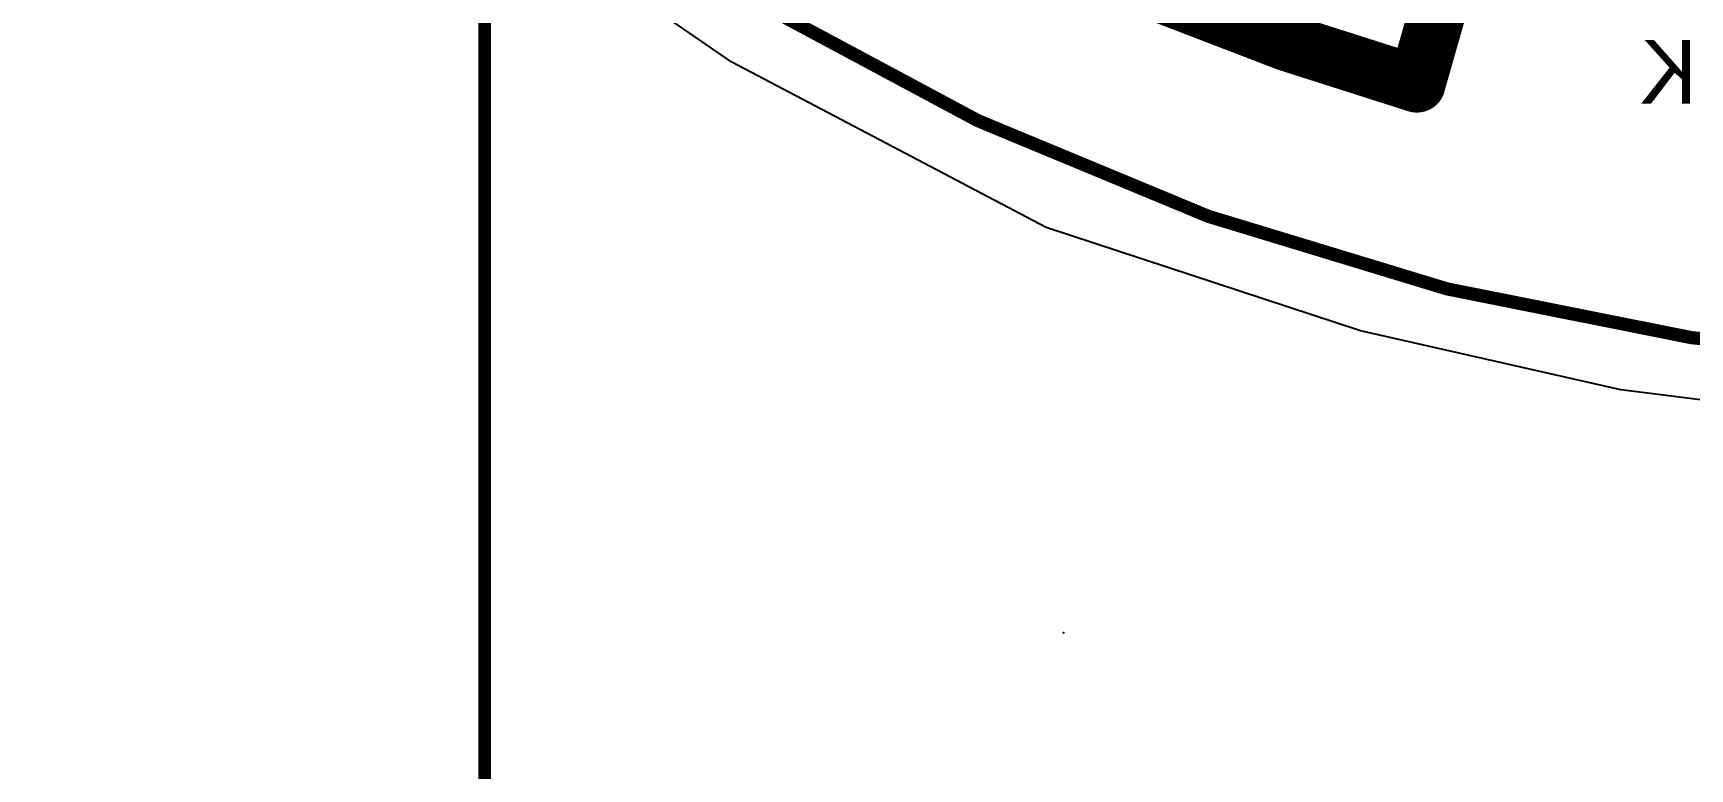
# Model space of a CAD drawing. Header units: millimetres. Extents: x 6 to 417, y 41 to 311.
# Drawn here: x 84 to 97.04, y 76.82 to 82.6 of the extents above; entities that cross this region are included whole.
import ezdxf

# ---------------------------------------------------------------- set-up
doc = ezdxf.new("R2010")
doc.units = ezdxf.units.MM
for name, color, linetype in [('BottomOverlay', 54, 'Continuous'), ('BottomSolder', 6, 'Continuous'), ('DrillDrawing', 1, 'Continuous'), ('KeepOutLayer', 6, 'Continuous'), ('MultiLayer', 9, 'Continuous'), ('TopLayer', 1, 'Continuous')]:
    doc.layers.add(name, color=color, linetype=linetype)

msp = doc.modelspace()

# ---------------------------------------------------------------- linework, layer by layer
at = {"layer": 'BottomSolder'}
for p, q in [((92.11, 77.888), (92.111, 77.889)), ((92.111, 77.887), (92.11, 77.888)), ((92.111, 77.889), (92.111, 77.89)), ((92.111, 77.89), (92.112, 77.89)), ((92.111, 77.886), (92.111, 77.887)), ((92.112, 77.886), (92.111, 77.886)), ((92.112, 77.89), (92.113, 77.891)), ((92.113, 77.885), (92.112, 77.886)), ((92.113, 77.891), (92.114, 77.89)), ((92.114, 77.886), (92.113, 77.885)), ((92.114, 77.89), (92.115, 77.89)), ((92.115, 77.886), (92.114, 77.886)), ((92.115, 77.89), (92.115, 77.889)), ((92.115, 77.889), (92.116, 77.888)), ((92.116, 77.888), (92.115, 77.887)), ((92.115, 77.887), (92.115, 77.886))]:
    msp.add_line(p, q, dxfattribs=at)
at = {"layer": 'DrillDrawing', "const_width": 0.1}
for points in [[(119.986, 99, -39.996351), (119.986, 101)], [(119.982, 99, -39.98872), (119.982, 101)]]:
    msp.add_lwpolyline(points, format="xyb", dxfattribs=at)
msp.add_lwpolyline([(87.555, 49.823), (87.555, 82.845)], dxfattribs=at)
at = {"layer": 'KeepOutLayer', "const_width": 0.1}
msp.add_lwpolyline([(119.986, 99, -39.996351), (119.986, 101)], format="xyb", dxfattribs=at)
at = {"layer": 'MultiLayer'}
for p, q in [((89.5, 82.375), (87.475, 83.775)), ((91.975, 81.075), (89.5, 82.375)), ((94.45, 80.262), (91.975, 81.075)), ((96.5, 79.8), (94.45, 80.262)), ((98.175, 79.587), (96.5, 79.8))]:
    msp.add_line(p, q, dxfattribs=at)
at = {"layer": 'TopLayer', "const_width": 0.45}
msp.add_lwpolyline([(94.894, 82.204), (95.718, 85.088)], dxfattribs=at)
msp.add_lwpolyline([(94.894, 82.204, -0.043661), (91.883, 83.36)], format="xyb", dxfattribs=at)
at = {"layer": 'TopLayer', "const_width": 0.225}
msp.add_lwpolyline([(94.782, 82.204, 1), (95.007, 82.204, 1)], format="xyb", close=True, dxfattribs=at)
msp.add_lwpolyline([(94.782, 82.204, 1), (95.007, 82.204, 1)], format="xyb", close=True, dxfattribs=at)

# ---------------------------------------------------------------- texts
at = {"layer": 'BottomOverlay', "text_generation_flag": 2}
msp.add_text('CCU_CMD GND CCU_CLK', height=0.5, rotation=360, dxfattribs=at).set_placement((104.975, 82.05))

doc.saveas('drawing.dxf')
